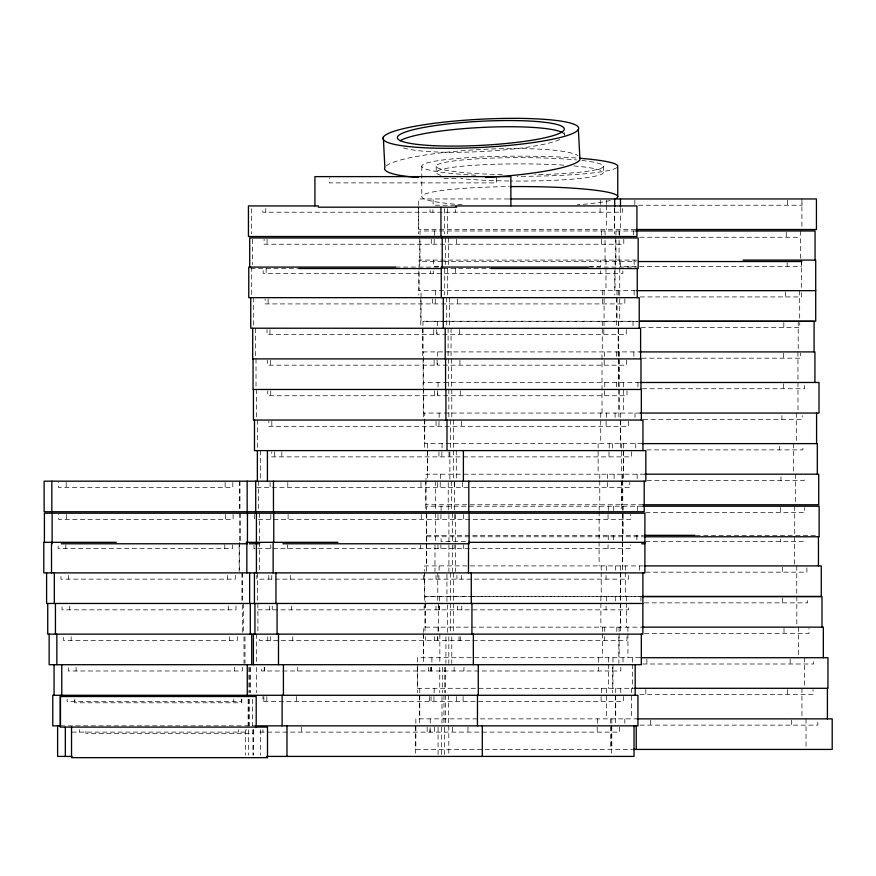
<?xml version="1.0" encoding="UTF-8"?>
<svg xmlns="http://www.w3.org/2000/svg" width="876" height="876" viewBox="0 0 876 876"><rect width="100%" height="100%" fill="white"/><g stroke="black" fill="none" stroke-linecap="round" stroke-linejoin="round"><path stroke-width="0.66" stroke-dasharray="4.38 3.29" d="M508.704 198.951L418.728 198.951L418.728 205.597M454.951 205.225L433.116 205.225L433.116 198.951M638.505 205.225L802.044 205.225L802.044 200.21M635.658 229.523L418.728 229.523L418.728 206.922M635.626 230.979L419.998 230.979L419.998 234.965M639.808 237.243L800.664 237.243M636.83 260.095L419.056 260.095L419.056 266.742M442.205 261.541L419.998 261.541L419.998 240.276M443.508 261.541L636.107 261.541M438.679 266.359L433.445 266.359L433.445 260.095M589.438 266.359L600.629 266.359L600.629 260.095M395.744 267.081L439.642 267.081M588.694 267.081L636.129 267.081M250.821 268.527L297.599 268.527M443.278 268.527L491.206 268.527M635.472 290.668L419.056 290.668L419.056 268.067M640.203 296.931L801.321 296.931L801.321 291.916M443.256 321.229L421.038 321.229L421.038 290.668M444.548 321.229L637.279 321.229M637.892 321.339L422.977 321.339L422.977 351.911L638.933 351.911M641.068 327.613L799.755 327.613L799.755 322.598M641.889 358.185L800.576 358.185L800.576 353.17M639.633 382.483L423.349 382.483L423.349 351.911M642.404 388.747L804.661 388.747L804.661 383.732M640.367 413.056L423.71 413.056L423.71 382.483M643.345 419.319L802.197 419.319L802.197 415.563M642.25 443.617L424.761 443.617L424.761 413.056M646.773 449.892L802.92 449.892L802.92 446.125M644.506 474.19L426.01 474.19L426.01 479.511M647.068 480.464L804.332 480.464L804.332 476.697M256.756 487.45L629.8 487.45L629.8 482.435M643.181 504.762L426.01 504.762L426.01 480.836M642.349 506.219L426.7 506.219L426.7 510.204M645.656 512.482L804.737 512.482L804.737 507.467M258.387 519.468L630.501 519.468L630.501 514.453M426.7 535.335L643.411 535.335M695.927 535.335L818.458 535.335M426.7 536.78L642.896 536.78M465.572 541.609L441.088 541.609L441.088 535.335M645.59 541.609L804.069 541.609L804.069 539.09M255.091 548.595L253.996 548.595L253.996 544.828M257.774 548.595L630.501 548.595L630.501 544.828M643.411 565.907L424.718 565.907L424.718 571.218M645.765 572.17L806.884 572.17L806.884 567.155M472.35 596.468L424.718 596.468L424.718 572.554M473.708 596.468L642.294 596.468M643.345 596.578L425.232 596.578L425.232 601.9M644.397 602.852L807.65 602.852L807.65 597.837M257.883 609.838L628.508 609.838L628.508 606.072M644.692 627.15L423.688 627.15L423.688 632.472M644.506 633.425L808.997 633.425L808.997 628.41M640.038 657.723L417.545 657.723L417.545 663.033M642.699 663.997L813.607 663.997L813.607 658.971M636.567 688.295L417.545 688.295L417.545 664.369M639.852 694.558L813.016 694.558L813.016 689.543M638.21 718.867L415.859 718.867L415.859 749.429L632.056 749.429M640.017 725.131L817.812 725.131L817.812 720.116M60.488 725.854L254.533 725.854M71.963 732.117L246.32 732.117L246.32 729.609M564.177 132.495L564.308 134.97M806.029 718.867L806.029 748.104M804.551 657.723L804.551 686.959M801.912 198.951L801.912 228.198M801.945 688.295L801.945 717.532M801.54 260.095L801.54 289.332M801.321 262.603L801.321 266.359L620.339 266.359L620.339 260.095M800.598 230.979L800.598 258.891M799.689 290.668L799.689 319.904M798.386 627.15L798.386 656.398M798.211 321.339L798.211 350.586M797.948 351.911L797.948 381.148M797.981 382.483L797.981 411.72M796.766 565.907L796.766 595.143M796.832 596.578L796.832 625.825M796.295 413.056L796.295 442.292M795.331 474.19L795.331 502.101M794.718 506.219L794.718 535.455M794.652 536.659L794.652 564.571M793.667 443.617L793.667 472.865M791.674 720.116L791.674 725.131M790.163 658.971L790.163 663.997M787.557 200.21L787.557 205.225M787.59 689.543L787.59 694.558M787.185 262.603L787.185 266.359M786.243 232.228L786.243 237.243M785.323 291.916L785.323 296.931M784.009 628.41L784.009 633.425M783.823 322.598L783.823 327.613M783.593 383.732L783.593 388.747M783.56 353.17L783.56 358.185M782.41 567.155L782.41 572.17M782.443 597.837L782.443 602.852M781.929 415.563L781.929 419.319M780.965 476.697L780.965 480.464M780.352 507.467L780.352 512.482M780.297 539.09L780.297 541.609M779.312 446.125L779.312 449.892M650.627 720.116L650.627 725.131M646.882 658.971L646.882 663.997M645.831 689.543L645.831 694.558M640.936 596.578L640.936 602.852M639.688 565.907L639.688 572.17M637.947 382.483L637.947 387.499M637.553 506.219L637.553 512.482M637.148 474.19L637.148 480.464M636.885 535.335L636.885 541.609M635.735 443.617L635.735 448.643M634.859 200.21L634.859 205.225M635.012 413.056L635.012 418.071M634.136 260.095L634.136 266.359M634.136 290.668L634.136 295.683M633.863 351.911L633.863 356.926M633.468 230.979L633.468 234.735M633.03 321.339L633.03 326.354M632.538 657.723L632.538 663.033M632.538 664.369L632.538 688.295M631.443 451.863L631.443 456.878L271.746 456.878L271.746 451.863M631.432 688.295L631.432 718.867M628.563 421.29L628.563 426.305L268.866 426.305L268.866 421.29M628.508 575.401L628.508 579.156L256.788 579.156L256.788 575.401M627.928 627.15L627.928 632.472M627.928 633.797L627.928 657.723M626.997 390.718L626.997 395.744L437.836 395.744L437.836 390.718M626.975 636.644L626.975 640.411L259.296 640.411L259.296 636.644M626.625 360.156L626.625 365.172L437.463 365.172L437.463 360.156M626.581 596.578L626.581 601.9M626.581 603.225L626.581 627.15M626.263 329.584L626.263 334.599L437.102 334.599L437.102 329.584M625.3 565.907L625.3 571.218M625.3 572.554L625.3 596.468M624.84 298.902L624.84 303.917L265.143 303.917L265.143 298.902M624.829 718.867L624.829 725.131M623.789 239.214L623.789 244.229L264.103 244.229L264.103 239.214M623.602 382.483L623.602 413.056M623.613 443.617L623.613 474.19M623.559 696.529L623.559 701.545L262.975 701.545L262.975 696.529M623.383 450.603L623.383 479.851M623.164 506.219L623.164 510.204M623.164 514.19L623.164 536.78M622.858 270.837L622.858 273.345L263.161 273.345L263.161 268.33M622.989 657.723L622.989 663.997M622.759 474.19L622.759 479.511M622.759 480.836L622.759 504.762M622.661 506.219L622.661 510.204M622.661 514.19L622.661 540.645M622.661 541.981L622.661 565.907M622.529 208.444L622.529 212.211L262.833 212.211L262.833 208.444M622.497 535.335L622.497 540.645M622.497 541.981L622.497 565.907M622.442 513.205L622.442 541.116M622.442 542.321L622.442 571.557M621.971 474.19L621.971 479.511M621.971 480.836L621.971 504.762M621.741 481.176L621.741 510.423M621.347 443.617L621.347 474.19M620.832 667.216L620.832 670.983L261.606 670.983L261.606 667.216M620.624 413.056L620.734 443.617M620.679 565.907L620.679 571.218M620.679 572.554L620.635 601.9M620.635 603.225L620.635 627.15M620.755 688.295L620.755 694.558M620.471 208.258L620.471 229.523M620.504 420.042L620.504 449.279M620.449 572.893L620.449 602.13M620.416 603.564L620.416 632.811M619.748 260.095L619.748 266.742M619.748 268.067L619.748 321.229M619.65 727.102L619.65 732.117L259.964 732.117L259.964 729.609M619.409 230.979L619.409 237.243M619.507 351.911L619.507 382.483M619.08 230.979L619.08 234.965M619.08 240.276L619.08 261.541M619.124 382.483L619.124 413.056M619.102 627.15L619.102 632.472M619.102 633.797L619.102 657.723M618.894 389.47L618.894 418.706M618.872 636.797L618.872 663.384M618.686 321.339L618.752 382.483M618.489 290.668L618.489 296.931M618.533 358.897L618.533 388.134M618.39 321.339L618.39 351.911M618.16 328.325L618.16 357.572M617.011 290.668L617.011 321.229M616.824 627.15L616.824 633.425M616.781 297.654L616.649 327.613M616.386 351.911L616.386 358.185M616.408 382.483L616.408 388.747M615.959 230.979L615.959 234.965M615.959 240.276L615.959 261.541M615.729 237.965L615.729 267.202M615.729 688.295L615.729 718.867M615.565 565.907L615.565 572.17M615.5 695.281L615.5 723.193M615.27 596.578L615.27 602.852M615.018 260.095L615.018 266.742M615.018 268.067L615.018 290.668M615.094 413.056L615.094 419.319M614.799 271.067L614.799 294.993M614.7 208.258L614.7 229.523M614.47 208.597L614.47 233.848M614.131 474.19L614.131 480.464M613.518 506.219L613.518 512.482M613.463 535.335L613.463 541.609M612.959 657.723L612.959 663.033M612.959 664.369L612.959 688.295M612.729 667.37L612.729 692.62M612.466 443.617L612.466 449.892M611.82 718.867L611.82 749.429M611.59 725.854L611.59 755.09M610.473 718.867L610.473 749.429M609.225 443.617L609.225 449.892M608.995 451.863L608.995 456.878M608.601 657.723L608.601 663.033M608.601 664.369L608.601 688.295M608.273 506.219L608.273 512.482M608.273 535.335L608.273 541.609M608.053 514.453L608.053 519.468M608.053 544.828L608.053 548.595M607.583 474.19L607.583 480.464M607.353 482.435L607.353 487.45M606.389 688.295L606.389 718.867M606.356 200.286L606.356 204.272M606.356 205.597L606.356 229.523M606.345 413.056L606.345 419.319M606.291 565.907L606.291 572.17M606.291 596.578L606.291 602.852M606.115 421.29L606.115 426.305M606.061 575.401L606.061 579.156M606.061 606.072L606.061 609.838M605.984 260.095L605.984 266.742M605.984 268.067L605.984 290.668M605.042 230.979L605.042 234.965M605.042 240.276L605.042 261.541M604.779 382.483L604.779 388.747M604.758 627.15L604.758 633.425M604.407 351.911L604.407 358.185M604.549 390.718L604.549 395.744M604.528 636.644L604.528 640.411M604.133 290.668L604.035 327.613M604.177 360.156L604.177 365.172M603.816 329.584L603.816 334.599M603.356 166.232L603.356 172.463M602.622 290.668L602.622 296.931M602.392 298.902L602.392 303.917M602.436 627.15L602.436 632.472M602.436 633.797L602.436 657.723M602.261 321.339L602.261 351.911M602.02 413.056L601.998 351.911M601.571 230.979L601.571 237.243M601.341 239.214L601.341 244.229M601.341 688.295L601.341 694.558M601.21 565.907L601.21 571.218M601.21 572.554L601.21 596.468M601.111 696.529L601.111 701.545M600.739 413.056L600.739 443.617M600.881 596.578L600.881 601.9M600.881 603.225L600.881 627.15M600.41 270.837L600.41 273.345M600.301 200.21L600.301 205.225M600.082 208.444L600.082 212.211M599.775 474.19L599.775 479.511M599.775 480.836L599.775 504.762M599.162 506.219L599.162 510.204M599.162 511.529L599.096 540.645M599.096 541.981L599.096 565.907M598.615 657.723L598.615 663.997M598.385 667.216L598.385 670.983M598.111 443.617L598.111 474.19M597.432 718.867L597.432 725.131M597.202 727.102L597.202 732.117M496.495 177.872L496.495 182.887L329.31 182.887L329.31 177.872M467.959 727.102L467.959 732.117M463.951 667.216L463.951 670.983M463.305 514.453L463.305 519.468M463.305 544.828L463.305 548.595M463.119 696.529L463.119 701.545M462.616 482.435L462.616 487.45M461.794 606.072L461.794 609.838M461.378 421.29L461.378 426.305M461.324 575.401L461.324 579.156M460.283 390.718L460.283 395.744M460.261 636.644L460.261 640.411M459.911 360.156L459.911 365.172M459.539 329.584L459.539 334.599M459.035 636.644L459.035 640.411M457.655 298.902L457.655 303.917M457.622 606.072L457.622 609.838M456.933 575.401L456.933 579.156M456.604 239.214L456.604 244.229M456.374 696.529L456.374 701.545M456.286 450.603L456.286 479.851M455.662 268.33L455.662 273.345M455.345 209.703L455.345 212.211M455.345 514.53L455.345 542.441M455.345 544.981L455.345 571.557M454.743 514.453L454.743 519.468M454.644 482.512L454.644 510.423M454.458 482.435L454.458 487.45M454.14 544.828L454.14 548.595M454.118 667.216L454.118 670.983M453.407 420.042L453.407 449.279M453.33 450.603L453.33 479.851M453.352 572.893L453.352 602.13M453.319 603.564L453.319 632.811M452.377 513.205L452.377 542.441M452.377 544.981L452.377 571.557M452.465 727.102L452.465 732.117M451.797 389.47L451.797 418.706M451.688 481.176L451.688 510.423M451.775 636.797L451.775 663.384M451.436 358.897L451.436 388.134M451.063 328.325L451.063 357.572M450.439 420.042L450.439 449.279M450.395 572.893L450.395 602.13M450.352 603.564L450.352 632.811M449.87 451.939L449.87 479.851M449.684 297.654L449.684 326.89M449.005 451.863L449.005 456.878M448.917 514.53L448.917 542.441M448.917 544.981L448.917 571.557M448.84 389.47L448.84 418.706M448.819 636.797L448.819 663.384M448.808 725.854L448.808 755.09M448.632 237.965L448.632 264.541M448.468 358.897L448.468 388.134M448.402 695.281L448.402 723.193M448.227 482.512L448.227 510.423M448.107 328.325L448.107 357.572M447.691 268.406L447.691 294.993M447.45 604.9L447.45 632.811M447.373 208.597L447.373 233.848M446.935 574.218L446.935 602.13M446.727 297.654L446.727 326.89M445.917 636.797L445.917 663.384M445.676 237.965L445.676 264.541M445.632 667.37L445.632 692.62M445.446 695.281L445.446 723.193M444.734 268.406L444.734 294.993M444.767 667.37L444.767 692.62M444.406 208.597L444.406 233.848M444.493 727.179L444.493 755.09M443.968 695.281L443.968 723.193M442.676 667.37L442.676 692.62M442.041 443.617L442.041 449.892M441.986 696.606L441.986 723.193M441.898 451.863L441.811 456.878M441.537 727.179L441.537 755.09M441.088 506.219L441.088 512.482M440.956 514.453L440.869 519.468M440.869 544.828L440.956 548.595M440.398 474.19L440.398 480.464M440.256 482.435L440.168 487.45M439.84 634.136L439.84 663.384M439.763 667.37L439.763 692.62M439.577 596.578L439.577 602.852M439.347 606.072L439.347 609.838M439.15 413.056L439.15 419.319M439.106 565.907L439.106 572.17M439.018 421.29L438.931 426.305M438.942 451.863L438.942 456.878M438.876 575.401L438.964 579.156M438.964 606.072L438.964 609.838M438.438 603.564L438.438 632.811M438.066 382.483L438.066 388.747M437.989 514.453L437.989 519.468M437.989 544.828L437.989 548.595M438.044 627.15L438.044 633.425M438.077 727.179L438.077 755.09M437.781 572.893L437.781 602.13M437.814 636.644L437.814 640.411M437.693 351.911L437.693 358.185M437.452 390.718L437.452 395.744L267.771 395.744L267.771 390.718M437.431 636.644L437.431 640.411M437.321 321.339L437.321 327.613M437.299 482.435L437.299 487.45M437.08 360.156L437.08 365.172L267.41 365.172L267.41 360.156M436.719 329.584L436.719 334.599L267.038 334.599L267.038 329.584M436.171 166.232L436.171 172.463M436.051 421.29L436.051 426.305M436.007 575.401L436.007 579.156M436.007 606.072L436.007 609.838M435.591 513.205L435.591 542.441M435.438 290.668L435.438 296.931M435.295 298.902L435.208 303.917M435.295 481.176L435.295 510.423M434.978 544.981L434.978 571.557M434.496 390.718L434.496 395.744M434.474 636.644L434.474 640.411M434.386 230.979L434.386 237.243M434.463 727.102L434.463 732.117M434.244 239.214L434.157 244.229M434.124 360.156L434.124 365.172M434.157 688.295L434.157 694.558M433.927 696.529L434.014 701.545M433.751 329.584L433.751 334.599M433.215 270.837L433.302 273.345M432.985 209.703L432.897 212.211M432.328 298.902L432.328 303.917M431.89 657.723L431.89 663.997M431.671 667.216L431.671 670.983M431.288 239.214L431.288 244.229M431.288 667.216L431.288 670.983M431.058 696.529L431.058 701.545M430.455 667.216L430.455 670.983M430.346 270.837L430.346 273.345M430.247 718.867L430.247 725.131M430.017 209.703L430.017 212.211M429.623 696.529L429.623 701.545M428.32 667.216L428.32 670.983M427.652 443.617L427.652 474.19M427.422 450.603L427.422 479.851M427.149 727.102L427.149 732.117M426.7 514.19L426.7 541.981M426.7 543.306L426.7 565.907M426.481 513.205L426.481 571.557M425.78 481.176L425.78 510.423M425.539 636.644L425.539 640.411M425.232 603.225L425.232 627.15M425.002 603.564L425.002 632.811M424.542 420.042L424.542 449.279M424.488 572.893L424.488 602.13M424.126 606.072L424.126 609.838M423.688 633.797L423.688 657.723M423.48 389.47L423.48 418.706M423.436 575.401L423.436 579.156M423.469 634.136L423.469 663.384M423.119 358.897L423.119 388.134M422.747 328.325L422.747 357.572M421.783 166.232L421.783 196.64M421.246 514.453L421.246 519.468M420.819 297.654L420.819 326.89M420.962 482.435L420.962 487.45M420.644 544.828L420.644 548.595M419.768 237.965L419.768 267.202M419.768 688.295L419.768 718.867M419.538 695.281L419.538 723.193M418.827 271.067L418.827 294.993M418.509 208.597L418.509 233.848M417.315 667.37L417.315 692.62M415.629 725.854L415.629 755.09M301.311 727.102L301.311 732.117M297.72 667.216L297.72 670.983M296.471 696.529L296.471 701.545M292.792 636.644L292.792 640.411M291.39 606.072L291.39 609.838M290.285 575.401L290.285 579.156M288.095 514.453L288.095 519.468M287.81 482.435L287.81 487.45M287.492 544.828L287.492 548.595M281.82 451.863L281.82 456.878M274.714 451.863L274.714 456.878M272.25 606.072L272.25 609.838M271.823 421.29L271.823 426.305M271.779 575.401L271.779 579.156M270.804 514.453L270.804 519.468M270.804 544.828L270.804 548.595M270.739 390.718L270.739 395.744M270.717 636.644L270.717 640.411M270.366 360.156L270.366 365.172M270.104 482.435L270.104 487.45M269.994 329.584L269.994 334.599M269.293 606.072L269.293 609.838M268.822 575.401L268.822 579.156M268.111 298.902L268.111 303.917M267.749 636.644L267.749 640.411M267.06 239.214L267.06 244.229M266.83 696.529L266.83 701.545M266.118 268.33L266.118 273.345M265.789 208.444L265.789 212.211M264.563 667.216L264.563 670.983M264.213 667.216L264.213 670.983M263.862 696.529L263.862 701.545M262.92 729.609L262.92 732.117M260.665 729.839L260.665 755.09M260.325 450.603L260.325 479.851M259.373 513.205L259.373 541.116M259.373 542.321L259.373 571.557M258.683 481.176L258.683 510.423M257.905 603.564L257.905 632.811M257.435 420.042L257.435 449.279M257.391 572.893L257.391 602.13M256.624 667.37L256.624 692.62M256.383 389.47L256.383 418.706M256.361 634.136L256.361 663.384M256.022 358.897L256.022 388.134M255.65 328.325L255.65 357.572M254.598 514.453L254.598 519.468M253.722 297.654L253.722 326.89M253.471 729.839L253.471 755.09M253.109 729.598L253.109 733.365L85.925 733.365L85.925 729.598M252.956 729.839L252.956 755.09M252.671 239.29L252.671 264.541M252.441 699.267L252.441 725.854M251.73 267.081L251.73 294.993M251.401 208.597L251.401 233.848M250.218 667.37L250.218 692.62M249.912 667.37L249.912 692.62M249.474 699.267L249.474 725.854M248.915 667.37L248.915 692.62M248.631 699.267L248.631 725.854M248.532 729.839L248.532 755.09M248.116 699.267L248.116 725.854M245.576 729.839L245.576 755.09M244.984 636.797L244.984 663.384M243.999 636.797L243.999 663.384M243.583 603.564L243.583 632.811M242.586 604.9L242.586 632.811M242.444 572.893L242.444 602.13M242.313 667.216L242.313 670.983L68.372 670.983L68.372 667.216M241.929 572.893L241.929 602.13M241.809 699.037L241.809 702.793L74.624 702.793L74.624 699.037M241.48 699.037L241.48 701.545L67.123 701.545L67.123 699.037M240.254 513.205L240.254 542.441M239.969 481.176L239.969 510.423M239.739 513.205L239.739 542.441M239.652 542.321L239.652 571.557M239.455 481.176L239.455 510.423M239.137 544.981L239.137 571.557M238.611 729.609L238.611 732.117M237.396 636.644L237.396 640.411L63.444 640.411L63.444 636.644M235.983 606.072L235.983 609.838L62.043 609.838L62.043 606.072M235.294 575.401L235.294 579.156L60.937 579.156L60.937 575.401M234.604 667.216L234.604 670.983M233.772 699.037L233.772 701.545M233.104 514.453L233.104 519.468L58.747 519.468L58.747 514.453M232.819 482.435L232.819 487.45L58.462 487.45L58.462 482.435M232.501 544.828L232.501 548.595L58.145 548.595L58.145 544.828M229.687 636.644L229.687 640.411M228.275 606.072L228.275 609.838M227.585 575.401L227.585 579.156M225.395 514.453L225.395 519.468M225.11 482.435L225.11 487.45M224.793 544.828L224.793 548.595M79.672 729.609L79.672 732.117M76.081 667.216L76.081 670.983M74.832 699.037L74.832 701.545M71.153 636.644L71.153 640.411M69.752 606.072L69.752 609.838M68.646 575.401L68.646 579.156M66.456 514.453L66.456 519.468M66.171 482.435L66.171 487.45M65.853 544.828L65.853 548.595M616.901 167.546A97.981 10.074 0 0 1 517.081 176.295M475.767 175.222A97.981 10.074 0 0 1 436.522 160.91A97.981 10.074 0 0 1 578.729 158.184M610.287 200.494A97.981 10.074 0 0 1 577.339 204.787M462.178 204.787A97.981 10.074 0 0 1 425.046 194.056A97.981 10.074 0 0 1 509 186.621M573.944 165.925A83.592 8.596 0 0 1 596.436 175.89A83.592 8.596 0 0 1 510.215 181.004M508.846 180.982A83.592 8.596 0 0 1 460.656 178.54M440.858 175.299A83.592 8.596 0 0 1 467.74 165.739A83.592 8.596 0 0 1 564.418 165.203M581.872 160.472A83.592 8.596 0 0 1 598.877 169.002A83.592 8.596 0 0 1 534.743 174.685M502.09 174.631A83.592 8.596 0 0 1 445.588 162.268A83.592 8.596 0 0 1 576.463 159.914M456.024 178.496A97.981 14.104 -3 0 1 442.654 178.485M386.228 165.882A97.981 14.104 -3 0 1 480.738 149.5A97.981 14.104 -3 0 1 577.941 155.567M559.808 139.525A83.592 12.034 -3 0 1 481.778 151.537A83.592 12.034 -3 0 1 402.927 147.748M563.268 133.13A83.592 12.034 -3 0 1 564.637 135.156M430.105 732.117L430.105 727.102L430.017 732.117"/><path stroke-width="1.31" d="M509.952 198.951L816.432 198.951L816.432 229.523L636.195 229.523M318.437 205.937L248.445 205.937L248.445 236.509L636.918 236.509L636.918 205.937L455.378 205.937M318.262 207.185L456.648 207.185M635.888 230.979L815.052 230.979L815.052 260.216M743.089 260.095L815.709 260.095L815.709 321.229L639.36 321.229M638.703 261.541L801.923 261.541M395.744 267.081L248.773 267.081L248.773 297.654L639.228 297.654L639.228 328.215M588.256 267.081L441.274 267.081L441.274 297.654M298.705 268.527L442.336 268.527M491.206 268.527L638.177 268.527L638.177 237.965L249.715 237.965L249.715 267.202M636.764 290.668L815.709 290.668M639.568 321.339L814.1 321.339L814.1 351.911M639.568 351.911L814.921 351.911L814.921 382.483M640.389 382.483L819.005 382.483L819.005 413.056L640.236 413.056M642.25 443.617L817.308 443.617L817.308 474.19M644.846 474.19L818.721 474.19L818.721 504.762L643.181 504.762M642.776 506.219L819.126 506.219L819.126 536.78L644.068 536.78M644.703 535.335L695.117 535.335M116.311 542.321L43.8 542.321L43.8 572.893L644.889 572.893L644.889 513.205L44.413 513.205L44.413 542.441M246.189 542.321L337.95 542.321M644.889 542.321L468.54 542.321L468.485 572.893M61.276 543.777L247.448 543.777L247.448 513.205M249.408 543.777L259.756 543.777M282.915 543.777L469.087 543.777L469.087 513.205M641.55 543.777L644.889 543.777M644.703 565.907L821.272 565.907L821.272 596.468L642.327 596.468M642.371 596.578L821.995 596.578L821.995 627.15M642.371 627.15L823.341 627.15L823.341 657.723M641.166 657.723L827.951 657.723L827.951 688.295L634.772 688.295M637.224 718.867L832.2 718.867L832.2 749.429L633.217 749.429M60.63 725.854L52.779 725.854L52.779 695.281L637.947 695.281L637.947 725.854L255.025 725.854M72.051 756.415L57.619 756.415L57.619 725.854M266.413 756.415L634.038 756.415L634.038 725.854M578.379 129.451A97.981 14.104 -3 0 1 425.298 147.803A97.981 14.104 -3 0 1 438.843 122.728A97.981 14.104 -3 0 1 578.379 129.451L579.956 159.662A97.981 14.104 -3 0 1 485.37 177.499M383.305 137.203L384.882 167.415A97.981 14.104 -3 0 0 418.213 177.489M827.404 688.295L827.404 718.867M818.458 536.659L818.458 565.907M816.585 413.056L816.585 443.617M644.188 481.176L644.188 511.748L44.118 511.748L44.118 481.176L645.831 481.176L645.831 450.603L254.478 450.603L254.478 420.042M642.951 450.603L642.951 420.042L253.427 420.042L253.427 389.47M642.896 572.893L642.896 603.465L46.603 603.465L46.603 572.893M642.864 603.564L642.864 634.136L47.731 634.136L47.731 603.564M641.341 420.042L641.341 389.47L253.054 389.47L253.054 358.897M641.32 634.136L641.32 664.709L49.144 664.709L49.144 634.136M640.98 389.47L640.98 358.897L252.693 358.897L252.693 328.325M640.608 358.897L640.608 328.325L250.755 328.215L250.755 297.654M637.246 268.406L637.246 297.654M636.239 725.503L636.239 749.429M635.177 664.709L635.177 695.281M620.471 198.951L620.471 206.922M617.744 196.64L617.744 166.232A97.981 10.074 0 0 0 580.087 158.293M614.7 198.951L614.7 206.922M510.883 205.849L510.883 176.613L314.922 176.613L314.922 205.849M482.304 725.854L482.304 756.415M478.263 664.709L478.263 695.281M477.464 695.281L477.464 725.854M473.347 634.136L473.347 664.709M471.934 603.564L471.934 634.136M471.277 572.893L471.277 603.465M468.802 481.176L468.802 511.748M463.393 450.603L463.393 481.176M446.99 420.042L446.99 450.603M445.928 389.47L445.928 420.042M445.566 358.897L445.566 389.47M445.194 328.325L445.194 358.897M443.267 297.654L443.267 328.215M442.216 237.965L442.216 267.202M440.946 207.273L440.946 236.509M286.978 725.854L286.978 756.415M283.408 664.709L283.408 695.281M282.127 695.281L282.127 725.854M278.491 634.136L278.491 664.709M277.079 603.564L277.079 634.136M275.951 572.893L275.951 603.465M273.761 513.205L273.761 542.441M273.465 481.176L273.465 511.748M273.148 542.321L273.148 572.893M267.421 450.603L267.421 481.176M257.358 450.603L257.358 481.176M256.416 513.205L256.416 572.893M256.197 727.091L256.197 696.519L60.236 696.519L60.236 727.091L267.498 727.091L267.498 757.663L71.536 757.663L71.536 727.091M255.715 481.176L255.715 511.748M254.938 603.564L254.938 634.136M254.434 572.893L254.434 603.465M253.405 634.136L253.405 664.709M251.708 634.136L251.708 664.709M250.295 603.564L250.295 634.136M249.638 572.893L249.638 603.465M247.262 664.709L247.262 695.281M247.163 481.176L247.163 511.748M246.846 542.321L246.846 572.893M65.328 727.179L65.328 756.415M61.769 664.709L61.769 695.281M60.488 695.281L60.488 725.854M56.852 634.136L56.852 664.709M55.44 603.564L55.44 634.136M54.312 572.893L54.312 603.465M54.06 664.709L54.06 695.281M52.122 513.205L52.122 543.777M51.826 481.176L51.826 511.748M51.509 542.321L51.509 572.893M510.347 186.61A97.981 10.074 0 0 1 614.404 199.246M400.014 140.861A83.592 12.034 -3 0 1 481.669 127.447A83.592 12.034 -3 0 1 562.534 132.659M433.456 145.679A83.592 12.034 -3 0 0 564.045 130.02A83.592 12.034 -3 0 0 445.008 124.282A83.592 12.034 -3 0 0 433.456 145.679"/></g></svg>
